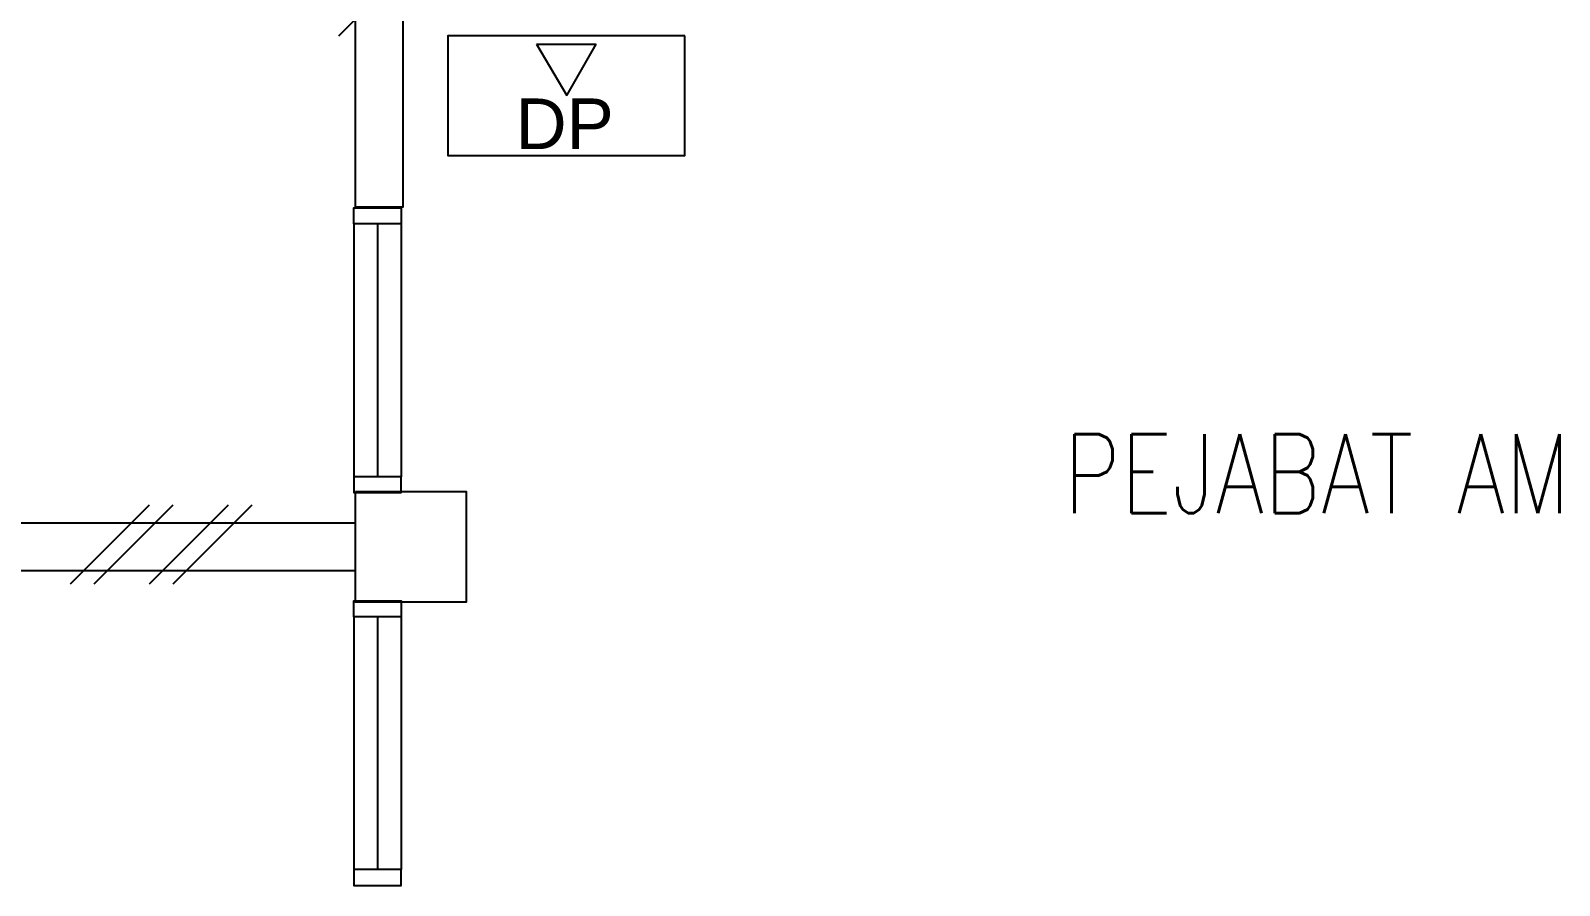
# Model space of a CAD drawing. Header units: millimetres. Extents: x 982 to 80582, y 687 to 58800.
# Drawn here: x 20190 to 25026, y 17912 to 20616 of the extents above; entities that cross this region are included whole.
import ezdxf
from ezdxf.enums import TextEntityAlignment as Align

# ---------------------------------------------------------------- set-up
doc = ezdxf.new("R2010")
doc.units = ezdxf.units.MM
for name, color, linetype in [('A-COLUMN', 3, 'Continuous'), ('A-ROOMSYM', 3, 'Continuous'), ('A-TXTBOMBA', 7, 'Continuous'), ('A-WALL', 1, 'Continuous'), ('A-WIN', 9, 'Continuous'), ('A-WLH', 7, 'Continuous')]:
    doc.layers.add(name, color=color, linetype=linetype)
doc.styles.add('arial', font='arial.ttf')
doc.styles.add('style1', font='romans.shx', dxfattribs={"height": 750})

# ---------------------------------------------------------------- blocks, each defined once
blk = doc.blocks.new('A$C52B244CD')
at = {"layer": 'A-WLH', "color": 8}
for p, q in [((0, 0), (250, 250)), ((75, 0), (325, 250)), ((250, 0), (500, 250)), ((325, 0), (575, 250))]:
    blk.add_line(p, q, dxfattribs=at)
blk = doc.blocks.new('A$C49831240')
at = {"layer": 'A-WLH', "color": 8}
for p, q in [((250, 575), (0, 325)), ((250, 500), (0, 250)), ((250, 325), (0, 75)), ((250, 250), (0, 0))]:
    blk.add_line(p, q, dxfattribs=at)
blk = doc.blocks.new('A$C04C40081')
at = {"layer": 'A-WIN', "color": 8}
for p, q in [((850, 150), (50, 150)), ((850, 75), (50, 75)), ((850, 0), (50, 0))]:
    blk.add_line(p, q, dxfattribs=at)
at = {"layer": 'A-WIN', "color": 8, "linetype": 'Continuous'}
for points in [[(50, 150), (0, 150), (0, 0), (50, 0)], [(850, 150), (900, 150), (900, 0), (850, 0)]]:
    blk.add_lwpolyline(points, close=True, dxfattribs=at)

msp = doc.modelspace()

# ---------------------------------------------------------------- linework, layer by layer
at = {"layer": 'A-COLUMN', "color": 8}
msp.add_lwpolyline([(21217.1, 19158.1), (21567.1, 19158.1), (21567.1, 18808.1), (21217.1, 18808.1)], close=True, dxfattribs=at)
at = {"layer": 'A-TXTBOMBA', "color": 8}
for p, q in [((21790.1, 20573.7), (21885.8, 20410.6)), ((21790.1, 20573.7), (21978.4, 20573.7)), ((21885.8, 20410.6), (21978.4, 20573.7))]:
    msp.add_line(p, q, dxfattribs=at)
msp.add_lwpolyline([(22259.3, 20599.4), (21509.3, 20599.4), (21509.3, 20221.5), (22259.3, 20221.5)], close=True, dxfattribs=at)
at = {"layer": 'A-WALL', "color": 8}
for p, q in [((21217.1, 19058.1), (19867.1, 19058.1)), ((19867.1, 18908.1), (21217.1, 18908.1))]:
    msp.add_line(p, q, dxfattribs=at)
msp.add_lwpolyline([(21217.1, 21833.1), (21367.1, 21833.1), (21367.1, 20058.1), (21217.1, 20058.1)], close=True, dxfattribs=at)

# ---------------------------------------------------------------- block references
at = {"layer": 'A-WIN', "color": 8, "rotation": 90}
for p in [(21361.7, 19155.1), (21361.7, 17912.3)]:
    msp.add_blockref('A$C04C40081', p, dxfattribs=at)
at = {"layer": 'A-WLH', "color": 8}
for name, p in [('A$C49831240', (21163.6, 20598.2)), ('A$C52B244CD', (20315.9, 18866.1))]:
    msp.add_blockref(name, p, dxfattribs=at)

# ---------------------------------------------------------------- texts
at = {"layer": 'A-ROOMSYM', "color": 8, "style": 'style1', "width": 0.8}
msp.add_text('PEJABAT AM', height=250, dxfattribs=at).set_placement((24259.3, 19089.9), align=Align.CENTER)
at = {"layer": 'A-TXTBOMBA', "color": 8, "style": 'arial'}
msp.add_text('DP', height=160, dxfattribs=at).set_placement((21724.1, 20241.5))

doc.saveas('drawing.dxf')
